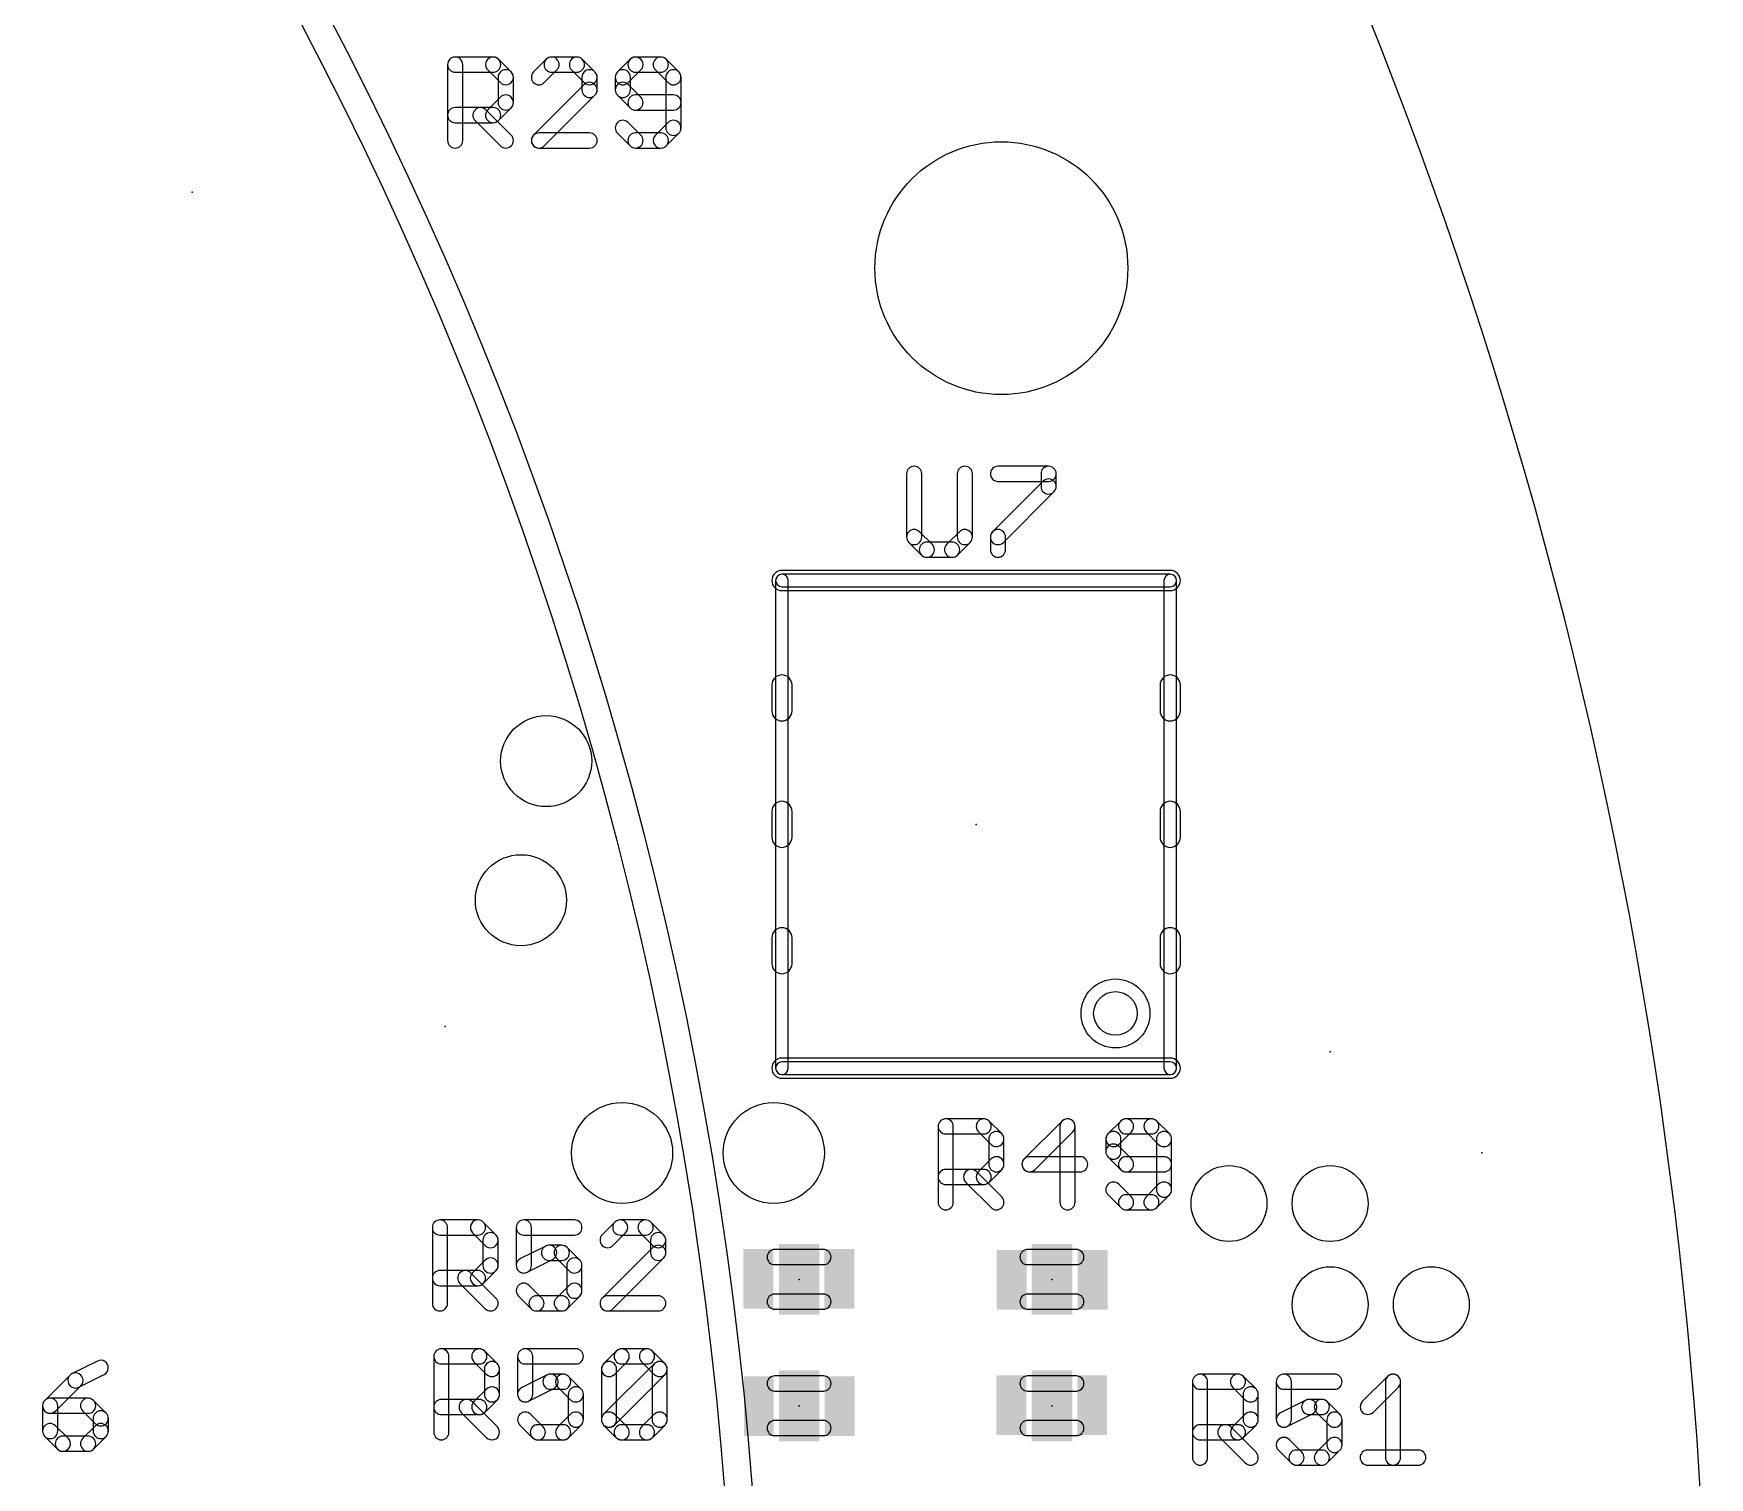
# Model space of a CAD drawing. Extents: x -10 to 136, y -30 to 100.
# Drawn here: x 95.94 to 112.78, y 52.62 to 67.13 of the extents above; entities that cross this region are included whole.
import ezdxf

# ---------------------------------------------------------------- set-up
doc = ezdxf.new("R2010")
doc.units = 0
for name, color, linetype in [('18', 82, 'CONTINUOUS'), ('20', 7, 'CONTINUOUS'), ('21', 253, 'CONTINUOUS'), ('23', 7, 'CONTINUOUS'), ('24', 7, 'CONTINUOUS'), ('25', 253, 'CONTINUOUS'), ('49', 253, 'CONTINUOUS'), ('51', 253, 'CONTINUOUS')]:
    doc.layers.add(name, color=color, linetype=linetype)

# ---------------------------------------------------------------- blocks, each defined once
blk = doc.blocks.new('RECT')
blk.add_solid([(-0.5, -0.5), (0.5, -0.5), (-0.5, 0.5), (0.5, 0.5)])
blk = doc.blocks.new('ROUNDV')
blk.add_circle((0, 0), 0.5)

msp = doc.modelspace()

# ---------------------------------------------------------------- linework, layer by layer
at = {"layer": '20'}
msp.add_circle((105.664, 64.77), 1.27, dxfattribs=at)
msp.add_arc((65.024, 49.5402), 47.752, 359.9877, 58.1884, dxfattribs=at)
at = {"layer": '21'}
for points in [[(107.36, 61.7336), (103.46, 61.7336, 1), (103.46, 61.5304), (107.36, 61.5304, 1)], [(103.5616, 60.322), (103.5616, 60.582, 1), (103.3584, 60.582), (103.3584, 60.322, 1)], [(107.4616, 60.322), (107.4616, 60.582, 1), (107.2584, 60.582), (107.2584, 60.322, 1)], [(103.5616, 59.052), (103.5616, 59.312, 1), (103.3584, 59.312), (103.3584, 59.052, 1)], [(107.4616, 59.052), (107.4616, 59.312, 1), (107.2584, 59.312), (107.2584, 59.052, 1)], [(103.5616, 57.782), (103.5616, 58.042, 1), (103.3584, 58.042), (103.3584, 57.782, 1)], [(107.4616, 57.782), (107.4616, 58.042, 1), (107.2584, 58.042), (107.2584, 57.782, 1)], [(103.46, 56.6304), (107.36, 56.6304, 1), (107.36, 56.8336), (103.46, 56.8336, 1)]]:
    msp.add_lwpolyline(points, format="xyb", close=True, dxfattribs=at)
at = {"layer": '23'}
for p in [(105.41, 59.182), (103.632, 54.61), (106.172, 54.61), (103.632, 53.34), (106.172, 53.34)]:
    msp.add_point(p, dxfattribs=at)
at = {"layer": '24'}
for p in [(97.536, 65.532), (100.076, 57.15), (108.966, 56.896), (110.49, 55.88)]:
    msp.add_point(p, dxfattribs=at)
at = {"layer": '25'}
for points in [[(100.2538, 66.0527), (100.2538, 66.8154, 1), (100.1014, 66.8154), (100.1014, 66.0527, 1)], [(100.1776, 66.7392), (100.5589, 66.7392, 1), (100.5589, 66.8916), (100.1776, 66.8916, 1)], [(100.505, 66.7615), (100.6322, 66.6344, 1), (100.7399, 66.7421), (100.6128, 66.8692, 1)], [(101.0928, 66.8692), (100.9657, 66.7421, 1), (101.0734, 66.6344), (101.2006, 66.7615, 1)], [(101.4009, 66.8916), (101.1467, 66.8916, 1), (101.1467, 66.7392), (101.4009, 66.7392, 1)], [(101.5819, 66.7421), (101.4548, 66.8692, 1), (101.347, 66.7615), (101.4741, 66.6344, 1)], [(101.9348, 66.8692), (101.8076, 66.7421, 1), (101.9154, 66.6344), (102.0425, 66.7615, 1)], [(102.2429, 66.8916), (101.9886, 66.8916, 1), (101.9886, 66.7392), (102.2429, 66.7392, 1)], [(102.4238, 66.7421), (102.2967, 66.8692, 1), (102.189, 66.7615), (102.3161, 66.6344, 1)], [(100.6098, 66.6882), (100.6098, 66.434, 1), (100.7622, 66.434), (100.7622, 66.6882, 1)], [(101.6042, 66.5611), (101.6042, 66.6882, 1), (101.4518, 66.6882), (101.4518, 66.5611, 1)], [(101.7853, 66.6882), (101.7853, 66.5611, 1), (101.9377, 66.5611), (101.9377, 66.6882, 1)], [(102.4462, 66.1798), (102.4462, 66.6882, 1), (102.2938, 66.6882), (102.2938, 66.1798, 1)], [(100.6322, 66.4879), (100.505, 66.3608, 1), (100.6128, 66.253), (100.7399, 66.3801, 1)], [(101.0734, 65.9988), (101.5819, 66.5073, 1), (101.4741, 66.615), (100.9657, 66.1066, 1)], [(101.8076, 66.5073), (101.9348, 66.3801, 1), (102.0425, 66.4879), (101.9154, 66.615, 1)], [(101.9886, 66.3578), (102.37, 66.3578, 1), (102.37, 66.5102), (101.9886, 66.5102, 1)], [(100.5589, 66.3831), (100.1776, 66.3831, 1), (100.1776, 66.2307), (100.5589, 66.2307, 1)], [(100.3779, 66.253), (100.6322, 65.9988, 1), (100.7399, 66.1066), (100.4857, 66.3608, 1)], [(101.8076, 66.1259), (101.9348, 65.9988, 1), (102.0425, 66.1066), (101.9154, 66.2337, 1)], [(102.2967, 65.9988), (102.4238, 66.1259, 1), (102.3161, 66.2337), (102.189, 66.1066, 1)], [(101.528, 66.1289), (101.0196, 66.1289, 1), (101.0196, 65.9765), (101.528, 65.9765, 1)], [(101.9886, 65.9765), (102.2429, 65.9765, 1), (102.2429, 66.1289), (101.9886, 66.1289, 1)], [(104.7117, 62.7041), (104.7117, 62.0685, 1), (104.8641, 62.0685), (104.8641, 62.7041, 1)], [(105.3725, 62.0685), (105.3725, 62.7041, 1), (105.2201, 62.7041), (105.2201, 62.0685, 1)], [(105.6298, 62.6279), (106.1383, 62.6279, 1), (106.1383, 62.7803), (105.6298, 62.7803, 1)], [(106.0844, 62.6308), (105.5759, 62.1224, 1), (105.6837, 62.0146), (106.1921, 62.5231, 1)], [(106.0621, 62.7041), (106.0621, 62.5769, 1), (106.2145, 62.5769), (106.2145, 62.7041, 1)], [(104.734, 62.0146), (104.8611, 61.8875, 1), (104.9689, 61.9953), (104.8417, 62.1224, 1)], [(105.2231, 61.8875), (105.3502, 62.0146, 1), (105.2424, 62.1224), (105.1153, 61.9953, 1)], [(105.5536, 62.0685), (105.5536, 61.9414, 1), (105.706, 61.9414), (105.706, 62.0685, 1)], [(104.915, 61.8652), (105.1692, 61.8652, 1), (105.1692, 62.0176), (104.915, 62.0176, 1)], [(105.1814, 55.3847), (105.1814, 56.1474, 1), (105.029, 56.1474), (105.029, 55.3847, 1)], [(105.1052, 56.0712), (105.4865, 56.0712, 1), (105.4865, 56.2236), (105.1052, 56.2236, 1)], [(105.4326, 56.0935), (105.5598, 55.9664, 1), (105.6675, 56.0741), (105.5404, 56.2012, 1)], [(106.2746, 56.2012), (105.8933, 55.8199, 1), (106.001, 55.7121), (106.3824, 56.0935, 1)], [(106.4047, 55.3847), (106.4047, 56.1474, 1), (106.2523, 56.1474), (106.2523, 55.3847, 1)], [(106.8624, 56.2012), (106.7352, 56.0741, 1), (106.843, 55.9664), (106.9701, 56.0935, 1)], [(107.1705, 56.2236), (106.9162, 56.2236, 1), (106.9162, 56.0712), (107.1705, 56.0712, 1)], [(107.3514, 56.0741), (107.2243, 56.2012, 1), (107.1166, 56.0935), (107.2437, 55.9664, 1)], [(105.5374, 56.0202), (105.5374, 55.766, 1), (105.6898, 55.766), (105.6898, 56.0202, 1)], [(106.7129, 56.0202), (106.7129, 55.8931, 1), (106.8653, 55.8931), (106.8653, 56.0202, 1)], [(107.3738, 55.5118), (107.3738, 56.0202, 1), (107.2214, 56.0202), (107.2214, 55.5118, 1)], [(106.7352, 55.8393), (106.8624, 55.7121, 1), (106.9701, 55.8199), (106.843, 55.947, 1)], [(105.5598, 55.8199), (105.4326, 55.6928, 1), (105.5404, 55.585), (105.6675, 55.7121, 1)], [(105.9472, 55.6898), (106.4556, 55.6898, 1), (106.4556, 55.8422), (105.9472, 55.8422, 1)], [(106.9162, 55.6898), (107.2976, 55.6898, 1), (107.2976, 55.8422), (106.9162, 55.8422, 1)], [(105.4865, 55.7151), (105.1052, 55.7151, 1), (105.1052, 55.5627), (105.4865, 55.5627, 1)], [(105.3055, 55.585), (105.5598, 55.3308, 1), (105.6675, 55.4386), (105.4133, 55.6928, 1)], [(106.7352, 55.4579), (106.8624, 55.3308, 1), (106.9701, 55.4386), (106.843, 55.5657, 1)], [(107.2243, 55.3308), (107.3514, 55.4579, 1), (107.2437, 55.5657), (107.1166, 55.4386, 1)], [(106.9162, 55.3085), (107.1705, 55.3085, 1), (107.1705, 55.4609), (106.9162, 55.4609, 1)], [(100.1014, 54.3687), (100.1014, 55.1314, 1), (99.949, 55.1314), (99.949, 54.3687, 1)], [(100.0252, 55.0552), (100.4065, 55.0552, 1), (100.4065, 55.2076), (100.0252, 55.2076, 1)], [(100.3526, 55.0775), (100.4798, 54.9504, 1), (100.5875, 55.0581), (100.4604, 55.1852, 1)], [(100.4574, 55.0042), (100.4574, 54.75, 1), (100.6098, 54.75), (100.6098, 55.0042, 1)], [(101.3756, 55.2076), (100.8672, 55.2076, 1), (100.8672, 55.0552), (101.3756, 55.0552, 1)], [(100.791, 55.1314), (100.791, 54.75, 1), (100.9434, 54.75), (100.9434, 55.1314, 1)], [(101.7824, 55.1852), (101.6552, 55.0581, 1), (101.763, 54.9504), (101.8901, 55.0775, 1)], [(102.0905, 55.2076), (101.8362, 55.2076, 1), (101.8362, 55.0552), (102.0905, 55.0552, 1)], [(102.2714, 55.0581), (102.1443, 55.1852, 1), (102.0366, 55.0775), (102.1637, 54.9504, 1)], [(102.2938, 54.8771), (102.2938, 55.0042, 1), (102.1414, 55.0042), (102.1414, 54.8771, 1)], [(100.9012, 54.6819), (101.1555, 54.809, 1), (101.0873, 54.9453), (100.8331, 54.8182, 1)], [(101.1214, 54.8009), (101.2485, 54.8009, 1), (101.2485, 54.9533), (101.1214, 54.9533, 1)], [(101.1946, 54.8233), (101.3217, 54.6961, 1), (101.4295, 54.8039), (101.3024, 54.931, 1)], [(101.763, 54.3148), (102.2714, 54.8233, 1), (102.1637, 54.931), (101.6552, 54.4226, 1)], [(100.4798, 54.8039), (100.3526, 54.6768, 1), (100.4604, 54.569), (100.5875, 54.6961, 1)], [(101.2994, 54.75), (101.2994, 54.4958, 1), (101.4518, 54.4958), (101.4518, 54.75, 1)], [(100.4065, 54.6991), (100.0252, 54.6991, 1), (100.0252, 54.5467), (100.4065, 54.5467, 1)], [(100.2255, 54.569), (100.4798, 54.3148, 1), (100.5875, 54.4226), (100.3333, 54.6768, 1)], [(101.0482, 54.4226), (100.921, 54.5497, 1), (100.8133, 54.4419), (100.9404, 54.3148, 1)], [(101.3217, 54.5497), (101.1946, 54.4226, 1), (101.3024, 54.3148), (101.4295, 54.4419, 1)], [(101.2485, 54.4449), (100.9943, 54.4449, 1), (100.9943, 54.2925), (101.2485, 54.2925, 1)], [(102.2176, 54.4449), (101.7091, 54.4449, 1), (101.7091, 54.2925), (102.2176, 54.2925, 1)], [(100.1155, 53.0733), (100.1155, 53.836, 1), (99.9631, 53.836), (99.9631, 53.0733, 1)], [(100.0393, 53.7598), (100.4206, 53.7598, 1), (100.4206, 53.9122), (100.0393, 53.9122, 1)], [(100.3667, 53.7821), (100.4939, 53.655, 1), (100.6016, 53.7627), (100.4745, 53.8898, 1)], [(101.3897, 53.9122), (100.8813, 53.9122, 1), (100.8813, 53.7598), (101.3897, 53.7598, 1)], [(100.8051, 53.836), (100.8051, 53.4546, 1), (100.9575, 53.4546), (100.9575, 53.836, 1)], [(101.7771, 53.655), (101.9042, 53.7821, 1), (101.7965, 53.8898), (101.6693, 53.7627, 1)], [(101.8503, 53.7598), (102.1046, 53.7598, 1), (102.1046, 53.9122), (101.8503, 53.9122, 1)], [(102.0507, 53.7821), (102.1778, 53.655, 1), (102.2855, 53.7627), (102.1584, 53.8898, 1)], [(96.5842, 53.7898), (96.33, 53.6627, 1), (96.3981, 53.5264), (96.6523, 53.6535, 1)], [(100.4715, 53.7088), (100.4715, 53.4546, 1), (100.6239, 53.4546), (100.6239, 53.7088, 1)], [(101.7994, 53.2004), (101.7994, 53.7088, 1), (101.647, 53.7088), (101.647, 53.2004, 1)], [(101.7771, 53.1465), (102.2855, 53.655, 1), (102.1778, 53.7627), (101.6693, 53.2543, 1)], [(102.1555, 53.7088), (102.1555, 53.2004, 1), (102.3079, 53.2004), (102.3079, 53.7088, 1)], [(96.3102, 53.6484), (96.0559, 53.3942, 1), (96.1637, 53.2864), (96.4179, 53.5407, 1)], [(100.4939, 53.5085), (100.3667, 53.3814, 1), (100.4745, 53.2736), (100.6016, 53.4007, 1)], [(100.9153, 53.3865), (101.1696, 53.5136, 1), (101.1014, 53.6499), (100.8472, 53.5228, 1)], [(101.1355, 53.5055), (101.2626, 53.5055, 1), (101.2626, 53.6579), (101.1355, 53.6579, 1)], [(101.2087, 53.5279), (101.3358, 53.4007, 1), (101.4436, 53.5085), (101.3165, 53.6356, 1)], [(101.3135, 53.4546), (101.3135, 53.2004, 1), (101.4659, 53.2004), (101.4659, 53.4546, 1)], [(107.7355, 52.8193), (107.7355, 53.5819, 1), (107.5831, 53.5819), (107.5831, 52.8193, 1)], [(107.6593, 53.5057), (108.0406, 53.5057, 1), (108.0406, 53.6581), (107.6593, 53.6581, 1)], [(107.9867, 53.5281), (108.1139, 53.401, 1), (108.2216, 53.5087), (108.0945, 53.6358, 1)], [(108.0915, 53.4548), (108.0915, 53.2006, 1), (108.2439, 53.2006), (108.2439, 53.4548, 1)], [(109.0097, 53.6581), (108.5013, 53.6581, 1), (108.5013, 53.5057), (109.0097, 53.5057, 1)], [(108.4251, 53.5819), (108.4251, 53.2006, 1), (108.5775, 53.2006), (108.5775, 53.5819, 1)], [(109.3971, 53.2739), (109.6513, 53.5281, 1), (109.5436, 53.6358), (109.2893, 53.3816, 1)], [(109.5212, 53.5819), (109.5212, 52.8193, 1), (109.6736, 52.8193), (109.6736, 53.5819, 1)], [(96.0336, 53.3403), (96.0336, 53.0861, 1), (96.186, 53.0861), (96.186, 53.3403, 1)], [(96.4912, 53.4165), (96.1098, 53.4165, 1), (96.1098, 53.2641), (96.4912, 53.2641, 1)], [(96.6721, 53.2671), (96.545, 53.3942, 1), (96.4373, 53.2864), (96.5644, 53.1593, 1)], [(100.4206, 53.4037), (100.0393, 53.4037, 1), (100.0393, 53.2513), (100.4206, 53.2513, 1)], [(100.2396, 53.2736), (100.4939, 53.0194, 1), (100.6016, 53.1272), (100.3474, 53.3814, 1)], [(108.5353, 53.1325), (108.7896, 53.2596, 1), (108.7214, 53.3959), (108.4672, 53.2688, 1)], [(108.7555, 53.2515), (108.8826, 53.2515, 1), (108.8826, 53.4039), (108.7555, 53.4039, 1)], [(108.8287, 53.2739), (108.9558, 53.1467, 1), (109.0636, 53.2545), (108.9365, 53.3816, 1)], [(96.6945, 53.0861), (96.6945, 53.2132, 1), (96.5421, 53.2132), (96.5421, 53.0861, 1)], [(101.0623, 53.1272), (100.9351, 53.2543, 1), (100.8274, 53.1465), (100.9545, 53.0194, 1)], [(101.3358, 53.2543), (101.2087, 53.1272, 1), (101.3165, 53.0194), (101.4436, 53.1465, 1)], [(101.9042, 53.1272), (101.7771, 53.2543, 1), (101.6693, 53.1465), (101.7965, 53.0194, 1)], [(102.1778, 53.2543), (102.0507, 53.1272, 1), (102.1584, 53.0194), (102.2855, 53.1465, 1)], [(108.1139, 53.2545), (107.9867, 53.1274, 1), (108.0945, 53.0196), (108.2216, 53.1467, 1)], [(108.9335, 53.2006), (108.9335, 52.9464, 1), (109.0859, 52.9464), (109.0859, 53.2006, 1)], [(96.0559, 53.0322), (96.1831, 52.9051, 1), (96.2908, 53.0129), (96.1637, 53.14, 1)], [(96.2369, 52.8828), (96.4912, 52.8828, 1), (96.4912, 53.0352), (96.2369, 53.0352, 1)], [(96.545, 52.9051), (96.6721, 53.0322, 1), (96.5644, 53.14), (96.4373, 53.0129, 1)], [(101.2626, 53.1495), (101.0084, 53.1495, 1), (101.0084, 52.9971), (101.2626, 52.9971, 1)], [(102.1046, 53.1495), (101.8503, 53.1495, 1), (101.8503, 52.9971), (102.1046, 52.9971, 1)], [(108.0406, 53.1497), (107.6593, 53.1497, 1), (107.6593, 52.9973), (108.0406, 52.9973, 1)], [(107.8596, 53.0196), (108.1139, 52.7654, 1), (108.2216, 52.8732), (107.9674, 53.1274, 1)], [(108.6823, 52.8732), (108.5551, 53.0003, 1), (108.4474, 52.8925), (108.5745, 52.7654, 1)], [(108.8826, 52.8955), (108.6284, 52.8955, 1), (108.6284, 52.7431), (108.8826, 52.7431, 1)], [(108.9558, 53.0003), (108.8287, 52.8732, 1), (108.9365, 52.7654), (109.0636, 52.8925, 1)], [(109.3432, 52.7431), (109.8517, 52.7431, 1), (109.8517, 52.8955), (109.3432, 52.8955, 1)]]:
    msp.add_lwpolyline(points, format="xyb", close=True, dxfattribs=at)
at = {"layer": '49'}
for radius in [38.2532, 37.9738]:
    msp.add_circle((65.024, 49.53), radius, dxfattribs=at)
at = {"layer": '51'}
for points in [[(103.5235, 56.732), (103.5235, 61.632, 1), (103.3965, 61.632), (103.3965, 56.732, 1)], [(103.46, 61.5685), (107.36, 61.5685, 1), (107.36, 61.6955), (103.46, 61.6955, 1)], [(107.2965, 61.632), (107.2965, 56.732, 1), (107.4235, 56.732), (107.4235, 61.632, 1)], [(107.36, 56.7955), (103.46, 56.7955, 1), (103.46, 56.6685), (107.36, 56.6685, 1)], [(103.387, 54.7578), (103.877, 54.7578, 1), (103.877, 54.9102), (103.387, 54.9102, 1)], [(105.927, 54.7578), (106.417, 54.7578, 1), (106.417, 54.9102), (105.927, 54.9102, 1)], [(103.877, 54.4622), (103.387, 54.4622, 1), (103.387, 54.3098), (103.877, 54.3098, 1)], [(106.417, 54.4622), (105.927, 54.4622, 1), (105.927, 54.3098), (106.417, 54.3098, 1)], [(103.387, 53.4878), (103.877, 53.4878, 1), (103.877, 53.6402), (103.387, 53.6402, 1)], [(105.927, 53.4878), (106.417, 53.4878, 1), (106.417, 53.6402), (105.927, 53.6402, 1)], [(103.877, 53.1922), (103.387, 53.1922, 1), (103.387, 53.0398), (103.877, 53.0398, 1)], [(106.417, 53.1922), (105.927, 53.1922, 1), (105.927, 53.0398), (106.417, 53.0398, 1)]]:
    msp.add_lwpolyline(points, format="xyb", close=True, dxfattribs=at)
for radius in [0.3463, 0.2193]:
    msp.add_circle((106.81, 57.282), radius, dxfattribs=at)

# ---------------------------------------------------------------- block references
at = {"layer": '18'}
for p, xscale, yscale in [((101.092, 59.817), 0.9144, 0.9144), ((100.838, 58.42), 0.9144, 0.9144), ((101.854, 55.88), 1.016, 1.016), ((103.378, 55.88), 1.016, 1.016), ((107.95, 55.372), 0.762, 0.762), ((108.966, 55.372), 0.762, 0.762), ((108.966, 54.356), 0.762, 0.762), ((109.982, 54.356), 0.762, 0.762)]:
    msp.add_blockref('ROUNDV', p, dxfattribs=dict(at, xscale=xscale, yscale=yscale))
at = {"layer": '21', "xscale": 0.4064, "yscale": 0.7112, "rotation": 180}
for p in [(103.632, 54.61), (106.172, 53.34)]:
    msp.add_blockref('RECT', p, dxfattribs=at)
at = {"layer": '21', "xscale": 0.4064, "yscale": 0.7112}
for p in [(106.172, 54.61), (103.632, 53.34)]:
    msp.add_blockref('RECT', p, dxfattribs=at)
at = {"layer": '51', "xscale": 0.3, "yscale": 0.5999, "rotation": 180}
for p in [(103.2232, 54.6149), (104.036, 54.6149), (105.7632, 53.3449), (106.576, 53.3449)]:
    msp.add_blockref('RECT', p, dxfattribs=at)
at = {"layer": '51', "xscale": 0.3, "yscale": 0.5999}
for p in [(105.768, 54.6052), (106.5808, 54.6052), (103.228, 53.3352), (104.0408, 53.3352)]:
    msp.add_blockref('RECT', p, dxfattribs=at)

doc.saveas('drawing.dxf')
